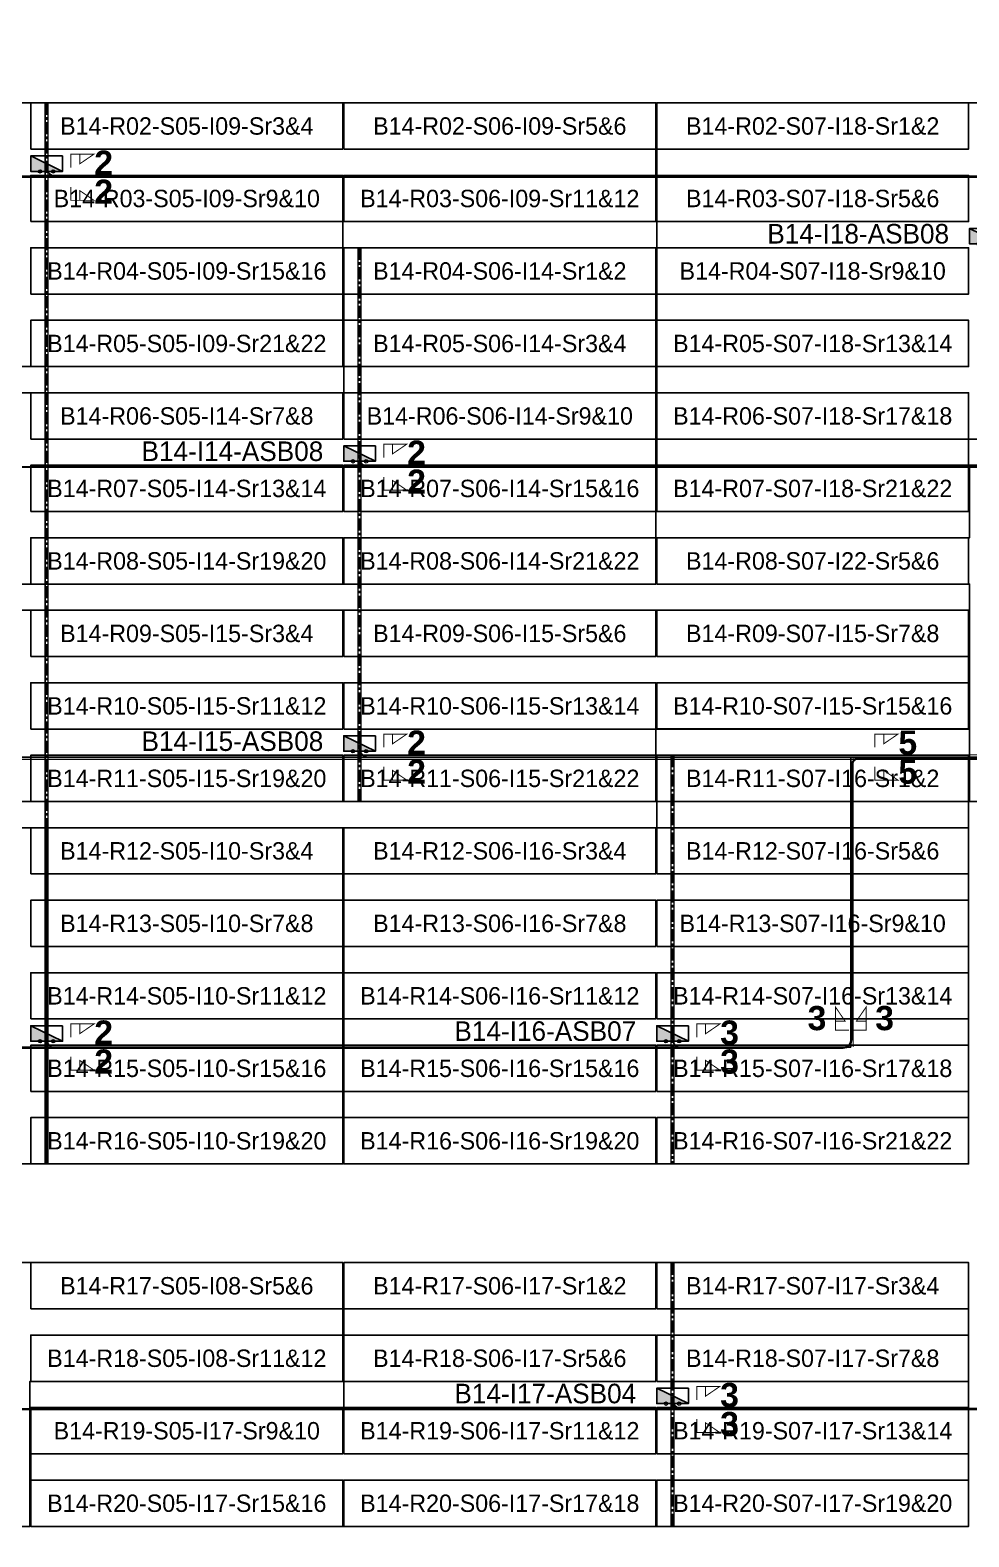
# Model space of a CAD drawing. Header units: metres. Extents: x 531759 to 532310, y 2675082 to 2675319.
# Drawn here: x 531888.6 to 531985.8, y 2675163.2 to 2675319.1 of the extents above; entities that cross this region are included whole.
import ezdxf
from ezdxf.enums import TextEntityAlignment as Align

# ---------------------------------------------------------------- set-up
doc = ezdxf.new("R2010")
doc.units = ezdxf.units.M
doc.header["$MEASUREMENT"] = 0
doc.linetypes.add('CENTER', pattern=[2, 1.25, -0.25, 0.25, -0.25])
doc.layers.add('Boundary-12.5 MW Block', color=6, linetype='Continuous', lineweight=9)
doc.layers.add('PILE', color=1, linetype='Continuous', lineweight=15)
for name, color, linetype in [('DC Trench BL-14', 40, 'Continuous'), ('E-Inverter Grouping', 2, 'Continuous'), ('Inverter Block-14', 7, 'Continuous'), ('LT Cable(AG) INV to LT Panel BL-14', 2, 'Continuous'), ('Messenger Wire Block-14 (Master Path)', 30, 'Continuous'), ('Messenger Wire Block-14 (MW Path)', 191, 'Continuous'), ('MMS Table Block-14', 8, 'Continuous'), ('Plan Line - DC BL-14', 40, 'Continuous'), ('Section Marking BL-14', 2, 'Continuous')]:
    doc.layers.add(name, color=color, linetype=linetype)
doc.styles.add('BoldTextStyle', font='arialbd.ttf')
doc.styles.get("Standard").update_dxf_attribs({"font": 'Adani Regular.ttf'})

# ---------------------------------------------------------------- blocks, each defined once
blk = doc.blocks.new('MMS Table (32.292 x 4.788)')
at = {"color": 0}
blk.add_lwpolyline([(0, -0.002), (0, 4.786), (32.292, 4.786), (32.292, -0.002)], close=True, dxfattribs=at)
at = {"color": 7}
blk.add_attdef('ID1', text='', height=1.8, dxfattribs=at).set_placement((16.146, 2.392), align=Align.MIDDLE_CENTER)
blk = doc.blocks.new('Inverter Block')
h = blk.add_hatch(color=0)
h.dxf.hatch_style = 1
h.paths.add_polyline_path([(-1.46, 2.27), (-1.46, 0.85), (1.46, 0.85)])
at = {"color": 0}
blk.add_lwpolyline([(1.46, 2.27), (-1.46, 2.27), (-1.46, 0.85), (1.46, 0.85)], close=True, dxfattribs=at)
blk.add_lwpolyline([(-1.46, 2.27), (1.46, 0.85)], dxfattribs=at)
at = {"layer": 'PILE'}
for centre in [(-0.61, 0.85), (0.61, 0.85)]:
    blk.add_circle(centre, 0.156, dxfattribs=at)
at = {"color": 7}
blk.add_attdef('ID', (-1.46, 3.01), '', height=1.8, dxfattribs=at)

msp = doc.modelspace()

# ---------------------------------------------------------------- linework, layer by layer
at = {"layer": 'Boundary-12.5 MW Block', "const_width": 0.05}
msp.add_lwpolyline([(531759.1, 2675311.58), (532083.02, 2675311.58), (532083.02, 2675319.08), (532309.66, 2675319.08), (532309.66, 2675089.29), (531856.17, 2675089.29), (531856.17, 2675081.79), (531759.1, 2675081.79)], close=True, dxfattribs=at)
at = {"layer": 'DC Trench BL-14', "color": 40, "const_width": 0.15}
for points in [[(531890.45, 2675311.58), (531890.15, 2675311.58), (531890.15, 2675201.79), (531890.45, 2675201.79)], [(531922.84, 2675296.58), (531922.54, 2675296.58), (531922.54, 2675239.29), (531922.84, 2675239.29)], [(531955.23, 2675244.08), (531954.94, 2675244.08), (531954.94, 2675201.79), (531955.23, 2675201.79)], [(531955.23, 2675191.58), (531954.94, 2675191.58), (531954.94, 2675164.29), (531955.23, 2675164.29)]]:
    msp.add_lwpolyline(points, close=True, dxfattribs=at)
at = {"layer": 'E-Inverter Grouping'}
for points in [[(531856.27, 2675289.08), (531856.27, 2675311.58), (531953.35, 2675311.58), (531953.35, 2675299.29), (531920.96, 2675299.29), (531920.96, 2675284.29), (531823.88, 2675284.29), (531823.88, 2675289.08)], [(532018.13, 2675311.58), (532018.13, 2675276.79), (531985.74, 2675276.79), (531985.74, 2675269.29), (531953.45, 2675269.29), (531953.45, 2675311.58)], [(531953.35, 2675261.79), (531856.27, 2675261.79), (531856.27, 2675281.58), (531921.06, 2675281.58), (531921.06, 2675296.58), (531953.35, 2675296.58)], [(532050.52, 2675239.29), (531985.84, 2675239.29), (531985.84, 2675261.79), (531953.45, 2675261.79), (531953.45, 2675266.58), (531985.84, 2675266.58), (531985.84, 2675274.08), (532050.52, 2675274.08)], [(531985.74, 2675259.08), (531985.74, 2675246.79), (531953.35, 2675246.79), (531953.35, 2675239.29), (531856.27, 2675239.29), (531856.27, 2675259.08)], [(531985.74, 2675201.79), (531921.06, 2675201.79), (531921.06, 2675236.58), (531953.45, 2675236.58), (531953.45, 2675244.08), (531985.74, 2675244.08)]]:
    msp.add_lwpolyline(points, close=True, dxfattribs=at)
at = {"layer": 'E-Inverter Grouping', "color": 3}
for points in [[(531920.96, 2675201.79), (531856.27, 2675201.79), (531856.27, 2675236.58), (531920.96, 2675236.58)], [(531920.96, 2675191.58), (531920.96, 2675179.29), (531888.56, 2675179.29), (531888.56, 2675164.29), (531823.88, 2675164.29), (531823.88, 2675191.58)], [(531921.06, 2675176.58), (531921.06, 2675191.58), (531985.74, 2675191.58), (531985.74, 2675164.29), (531888.66, 2675164.29), (531888.66, 2675176.58)]]:
    msp.add_lwpolyline(points, close=True, dxfattribs=at)
at = {"layer": 'LT Cable(AG) INV to LT Panel BL-14'}
for points in [[(532008.89, 2675224.28), (532008.3, 2675224.28, -0.159524), (532007.76, 2675224.45), (532006.2, 2675225.6, 0.103275), (532005.84, 2675225.67), (532000.09, 2675225.67, -0.414214), (531999.19, 2675226.57), (531999.19, 2675237.85, -0.031335), (531999.19, 2675237.97), (531999.25, 2675238.44, 0.031335), (531999.26, 2675238.55), (531999.26, 2675303.08, 0.414214), (531998.36, 2675303.98), (531826.42, 2675303.98, -0.414214), (531825.52, 2675304.88), (531825.52, 2675305.19)], [(532008.89, 2675224.3), (532008.3, 2675224.3, -0.159384), (532007.77, 2675224.48), (532006.21, 2675225.62, 0.103275), (532005.85, 2675225.7), (532000.11, 2675225.7, -0.414214), (531999.21, 2675226.6), (531999.21, 2675237.85, -0.031335), (531999.22, 2675237.96), (531999.28, 2675238.44, 0.031335), (531999.28, 2675238.55), (531999.28, 2675303.1, 0.414214), (531998.38, 2675304), (531891.2, 2675304, -0.414214), (531890.3, 2675304.9), (531890.3, 2675305.19)], [(532010.88, 2675224.2), (532008.28, 2675224.2, -0.159948), (532007.74, 2675224.38), (532006.19, 2675225.52, 0.103275), (532005.83, 2675225.6), (532000.01, 2675225.6, -0.414214), (531999.11, 2675226.5), (531999.11, 2675237.86, -0.031335), (531999.12, 2675237.97), (531999.18, 2675238.44, 0.031335), (531999.18, 2675238.55), (531999.18, 2675273, 0.414214), (531998.28, 2675273.9), (531826.42, 2675273.9, -0.414214), (531825.52, 2675274.8), (531825.52, 2675275.19)], [(532010.88, 2675224.23), (532008.28, 2675224.23, -0.159806), (532007.75, 2675224.4), (532006.19, 2675225.55, 0.103275), (532005.83, 2675225.62), (532000.04, 2675225.62, -0.414214), (531999.14, 2675226.52), (531999.14, 2675237.86, -0.031335), (531999.14, 2675237.97), (531999.2, 2675238.44, 0.031335), (531999.21, 2675238.55), (531999.21, 2675273.03, 0.414214), (531998.31, 2675273.93), (531923.59, 2675273.93, -0.414214), (531922.69, 2675274.83), (531922.69, 2675275.19)], [(532013.04, 2675224.15), (532008.26, 2675224.15, -0.160234), (532007.73, 2675224.33), (532006.18, 2675225.47, 0.103275), (532005.82, 2675225.55), (531999.96, 2675225.55, -0.414214), (531999.06, 2675226.45), (531999.06, 2675237.86, -0.031335), (531999.07, 2675237.97), (531999.13, 2675238.44, 0.031335), (531999.13, 2675238.56), (531999.13, 2675242.95, 0.414214), (531998.23, 2675243.85), (531826.42, 2675243.85, -0.414214), (531825.52, 2675244.75), (531825.52, 2675245.19)], [(532010.88, 2675224.18), (532008.27, 2675224.18, -0.160091), (532007.73, 2675224.35), (532006.18, 2675225.5, 0.103275), (532005.82, 2675225.57), (531999.99, 2675225.57, -0.414214), (531999.09, 2675226.47), (531999.09, 2675237.86, -0.031335), (531999.09, 2675237.97), (531999.15, 2675238.44, 0.031335), (531999.16, 2675238.56), (531999.16, 2675242.98, 0.414214), (531998.26, 2675243.88), (531923.59, 2675243.88, -0.414214), (531922.69, 2675244.78), (531922.69, 2675245.19)], [(532013.04, 2675224.08), (532008.24, 2675224.08, -0.160669), (532007.71, 2675224.26), (532006.16, 2675225.4, 0.103275), (532005.8, 2675225.47), (531999.89, 2675225.47, -0.414214), (531998.99, 2675226.37), (531998.99, 2675237.87, -0.031335), (531998.99, 2675237.98), (531999.05, 2675238.45, 0.031335), (531999.06, 2675238.56), (531999.06, 2675242.88, 0.414214), (531998.16, 2675243.78), (531974.54, 2675243.78, 0.414214), (531973.64, 2675242.88), (531973.64, 2675214.68, -0.414214), (531972.74, 2675213.78), (531826.42, 2675213.78, -0.414214), (531825.52, 2675214.68), (531825.52, 2675215.19)], [(532013.04, 2675224.1), (532008.25, 2675224.1, -0.160523), (532007.71, 2675224.28), (532006.17, 2675225.42, 0.103275), (532005.81, 2675225.5), (531999.91, 2675225.5, -0.414214), (531999.01, 2675226.4), (531999.01, 2675237.86, -0.031335), (531999.02, 2675237.98), (531999.08, 2675238.45, 0.031335), (531999.08, 2675238.56), (531999.08, 2675242.9, 0.414214), (531998.18, 2675243.8), (531974.51, 2675243.8, 0.414214), (531973.61, 2675242.9), (531973.61, 2675214.7, -0.414214), (531972.71, 2675213.8), (531891.2, 2675213.8, -0.414214), (531890.3, 2675214.7), (531890.3, 2675215.19)], [(532013.04, 2675224.13), (532008.25, 2675224.13, -0.160379), (532007.72, 2675224.3), (532006.17, 2675225.45, 0.103275), (532005.81, 2675225.52), (531999.94, 2675225.52, -0.414214), (531999.04, 2675226.42), (531999.04, 2675237.86, -0.031335), (531999.04, 2675237.98), (531999.1, 2675238.45, 0.031335), (531999.11, 2675238.56), (531999.11, 2675242.93, 0.414214), (531998.21, 2675243.83), (531974.49, 2675243.83, 0.414214), (531973.59, 2675242.93), (531973.59, 2675214.73, -0.414214), (531972.69, 2675213.83), (531955.99, 2675213.83, -0.414214), (531955.09, 2675214.73), (531955.09, 2675215.19)], [(532013.92, 2675222.83), (532008.3, 2675222.83, -0.103935), (532007.94, 2675222.91), (532006.09, 2675223.72, 0.042157), (532005.94, 2675223.74), (531999.92, 2675223.74, 0.414404), (531999.02, 2675222.84), (531999.04, 2675192.73, 0.021484), (531999.05, 2675192.65), (531999.09, 2675192.15, -0.021647), (531999.09, 2675192.07), (531999.09, 2675177.34, -0.414214), (531998.19, 2675176.44), (531794.03, 2675176.44, -0.414214), (531793.13, 2675177.34), (531793.13, 2675177.69)], [(532013.92, 2675222.86), (532008.3, 2675222.86, -0.103873), (532007.94, 2675222.94), (532006.09, 2675223.75, 0.042157), (532005.94, 2675223.76), (531999.9, 2675223.76, 0.414404), (531999, 2675222.86), (531999.02, 2675192.73, 0.021484), (531999.02, 2675192.65), (531999.06, 2675192.15, -0.021647), (531999.07, 2675192.07), (531999.07, 2675177.36, -0.414214), (531998.17, 2675176.46), (531858.81, 2675176.46, -0.414214), (531857.91, 2675177.36), (531857.91, 2675177.69)], [(532013.92, 2675222.88), (532008.31, 2675222.88, -0.103812), (532007.95, 2675222.96), (532006.09, 2675223.77, 0.042157), (532005.94, 2675223.79), (531999.87, 2675223.79, 0.414404), (531998.97, 2675222.89), (531998.99, 2675192.72, 0.021484), (531999, 2675192.65), (531999.04, 2675192.15, -0.021647), (531999.04, 2675192.07), (531999.04, 2675177.39, -0.414214), (531998.14, 2675176.49), (531955.99, 2675176.49, -0.414214), (531955.09, 2675177.39), (531955.09, 2675177.69)]]:
    msp.add_lwpolyline(points, format="xyb", dxfattribs=at)
at = {"layer": 'Messenger Wire Block-14 (Master Path)'}
for points in [[(531823.88, 2675303.88), (531999.16, 2675303.88)], [(531823.88, 2675273.88), (531999.16, 2675273.88)], [(531823.88, 2675243.88), (531999.16, 2675243.88)], [(531973.54, 2675213.88), (531973.54, 2675243.88)], [(531823.88, 2675213.88), (531973.54, 2675213.88)], [(531791.49, 2675176.38), (531999.16, 2675176.38)]]:
    msp.add_lwpolyline(points, dxfattribs=at)
at = {"layer": 'Messenger Wire Block-14 (MW Path)', "const_width": 0.1}
for points in [[(531823.88, 2675303.88), (531999.16, 2675303.88)], [(531823.88, 2675273.88), (531999.16, 2675273.88)], [(531823.88, 2675243.63), (531999.16, 2675243.63)], [(531973.54, 2675244.13), (531999.16, 2675244.13)], [(531973.79, 2675213.88), (531973.79, 2675243.88)], [(531823.88, 2675213.88), (531973.54, 2675213.88)], [(531791.49, 2675176.38), (531999.16, 2675176.38)]]:
    msp.add_lwpolyline(points, dxfattribs=at)
at = {"layer": 'Plan Line - DC BL-14', "color": 6, "linetype": 'CENTER'}
for points in [[(531890.3, 2675311.58), (531890.3, 2675201.79)], [(531922.69, 2675296.58), (531922.69, 2675239.29)], [(531955.09, 2675244.08), (531955.09, 2675201.79)], [(531890.3, 2675236.58), (531890.3, 2675201.79)], [(531955.09, 2675191.58), (531955.09, 2675164.29)]]:
    msp.add_lwpolyline(points, dxfattribs=at)
at = {"layer": 'Section Marking BL-14', "color": 94, "lineweight": 35, "true_color": 0x00a500, "const_width": 0.1}
for points in [[(531892.8, 2675304.88), (531892.8, 2675306.27), (531895.2, 2675306.27), (531893.72, 2675305.26), (531893.72, 2675306.27)], [(531892.8, 2675302.88), (531892.8, 2675301.49), (531895.2, 2675301.49), (531893.72, 2675302.5), (531893.72, 2675301.49)], [(531925.19, 2675274.88), (531925.19, 2675276.27), (531927.59, 2675276.27), (531926.11, 2675275.26), (531926.11, 2675276.27)], [(531925.19, 2675272.88), (531925.19, 2675271.49), (531927.59, 2675271.49), (531926.11, 2675272.5), (531926.11, 2675271.49)], [(531925.19, 2675244.88), (531925.19, 2675246.27), (531927.59, 2675246.27), (531926.11, 2675245.26), (531926.11, 2675246.27)], [(531976.04, 2675244.88), (531976.04, 2675246.27), (531978.44, 2675246.27), (531976.96, 2675245.26), (531976.96, 2675246.27)], [(531925.19, 2675242.88), (531925.19, 2675241.49), (531927.59, 2675241.49), (531926.11, 2675242.5), (531926.11, 2675241.49)], [(531976.04, 2675242.88), (531976.04, 2675241.49), (531978.44, 2675241.49), (531976.96, 2675242.5), (531976.96, 2675241.49)], [(531973.34, 2675215.63), (531971.95, 2675215.63), (531971.95, 2675218.03), (531972.96, 2675216.55), (531971.95, 2675216.55)], [(531973.74, 2675215.63), (531975.13, 2675215.63), (531975.13, 2675218.03), (531974.12, 2675216.55), (531975.13, 2675216.55)], [(531892.8, 2675214.88), (531892.8, 2675216.27), (531895.2, 2675216.27), (531893.72, 2675215.26), (531893.72, 2675216.27)], [(531957.59, 2675214.88), (531957.59, 2675216.27), (531959.99, 2675216.27), (531958.51, 2675215.26), (531958.51, 2675216.27)], [(531892.8, 2675212.88), (531892.8, 2675211.49), (531895.2, 2675211.49), (531893.72, 2675212.5), (531893.72, 2675211.49)], [(531957.59, 2675212.88), (531957.59, 2675211.49), (531959.99, 2675211.49), (531958.51, 2675212.5), (531958.51, 2675211.49)], [(531957.59, 2675177.38), (531957.59, 2675178.77), (531959.99, 2675178.77), (531958.51, 2675177.76), (531958.51, 2675178.77)], [(531957.59, 2675175.38), (531957.59, 2675173.99), (531959.99, 2675173.99), (531958.51, 2675175), (531958.51, 2675173.99)]]:
    msp.add_lwpolyline(points, dxfattribs=at)

# ---------------------------------------------------------------- block references
at = {"layer": 'Inverter Block-14'}
ref = msp.add_blockref('Inverter Block', (531890.3, 2675303.53), dxfattribs=dict(at, xscale=1.124999999976148, yscale=1.124999999976148, zscale=1.124999999976148))
ref.add_attrib('ID', 'B14-I09-ASB09', (531867.73, 2675304.52), dxfattribs={"layer": '0', "color": 7, "height": 2.025})
ref = msp.add_blockref('Inverter Block', (531987.48, 2675296.03), dxfattribs=dict(at, xscale=1.124999999976148, yscale=1.124999999976148, zscale=1.124999999976148))
ref.add_attrib('ID', 'B14-I18-ASB08', (531964.9, 2675297.02), dxfattribs={"layer": '0', "color": 7, "height": 2.025})
ref = msp.add_blockref('Inverter Block', (531922.69, 2675273.53), dxfattribs=dict(at, xscale=1.124999999976148, yscale=1.124999999976148, zscale=1.124999999976148))
ref.add_attrib('ID', 'B14-I14-ASB08', (531900.12, 2675274.52), dxfattribs={"layer": '0', "color": 7, "height": 2.025})
ref = msp.add_blockref('Inverter Block', (531922.69, 2675243.53), dxfattribs=dict(at, xscale=1.124999999976148, yscale=1.124999999976148, zscale=1.124999999976148))
ref.add_attrib('ID', 'B14-I15-ASB08', (531900.12, 2675244.52), dxfattribs={"layer": '0', "color": 7, "height": 2.025})
ref = msp.add_blockref('Inverter Block', (531890.3, 2675213.53), dxfattribs=dict(at, xscale=1.124999999976148, yscale=1.124999999976148, zscale=1.124999999976148))
ref.add_attrib('ID', 'B14-I10-ASB07', (531867.73, 2675214.52), dxfattribs={"layer": '0', "color": 7, "height": 2.025})
ref = msp.add_blockref('Inverter Block', (531955.09, 2675213.53), dxfattribs=dict(at, xscale=1.124999999976148, yscale=1.124999999976148, zscale=1.124999999976148))
ref.add_attrib('ID', 'B14-I16-ASB07', (531932.51, 2675214.52), dxfattribs={"layer": '0', "color": 7, "height": 2.025})
ref = msp.add_blockref('Inverter Block', (531955.09, 2675176.03), dxfattribs=dict(at, xscale=1.124999999976148, yscale=1.124999999976148, zscale=1.124999999976148))
ref.add_attrib('ID', 'B14-I17-ASB04', (531932.51, 2675177.02), dxfattribs={"layer": '0', "color": 7, "height": 2.025})
at = {"layer": 'MMS Table Block-14'}
for p, values in [((531888.66, 2675306.79), {'ID1': 'B14-R02-S05-I09-Sr3&4'}), ((531921.06, 2675306.79), {'ID1': 'B14-R02-S06-I09-Sr5&6'}), ((531953.45, 2675306.79), {'ID1': 'B14-R02-S07-I18-Sr1&2'}), ((531888.66, 2675299.29), {'ID1': 'B14-R03-S05-I09-Sr9&10'}), ((531921.06, 2675299.29), {'ID1': 'B14-R03-S06-I09-Sr11&12'}), ((531953.45, 2675299.29), {'ID1': 'B14-R03-S07-I18-Sr5&6'}), ((531888.66, 2675291.79), {'ID1': 'B14-R04-S05-I09-Sr15&16'}), ((531921.06, 2675291.79), {'ID1': 'B14-R04-S06-I14-Sr1&2'}), ((531953.45, 2675291.79), {'ID1': 'B14-R04-S07-I18-Sr9&10'}), ((531888.66, 2675284.29), {'ID1': 'B14-R05-S05-I09-Sr21&22'}), ((531921.06, 2675284.29), {'ID1': 'B14-R05-S06-I14-Sr3&4'}), ((531953.45, 2675284.29), {'ID1': 'B14-R05-S07-I18-Sr13&14'}), ((531888.66, 2675276.79), {'ID1': 'B14-R06-S05-I14-Sr7&8'}), ((531921.06, 2675276.79), {'ID1': 'B14-R06-S06-I14-Sr9&10'}), ((531953.45, 2675276.79), {'ID1': 'B14-R06-S07-I18-Sr17&18'}), ((531888.66, 2675269.29), {'ID1': 'B14-R07-S05-I14-Sr13&14'}), ((531921.06, 2675269.29), {'ID1': 'B14-R07-S06-I14-Sr15&16'}), ((531953.45, 2675269.29), {'ID1': 'B14-R07-S07-I18-Sr21&22'}), ((531888.66, 2675261.79), {'ID1': 'B14-R08-S05-I14-Sr19&20'}), ((531921.06, 2675261.79), {'ID1': 'B14-R08-S06-I14-Sr21&22'}), ((531953.45, 2675261.79), {'ID1': 'B14-R08-S07-I22-Sr5&6'}), ((531888.66, 2675254.29), {'ID1': 'B14-R09-S05-I15-Sr3&4'}), ((531921.06, 2675254.29), {'ID1': 'B14-R09-S06-I15-Sr5&6'}), ((531953.45, 2675254.29), {'ID1': 'B14-R09-S07-I15-Sr7&8'}), ((531888.66, 2675246.79), {'ID1': 'B14-R10-S05-I15-Sr11&12'}), ((531921.06, 2675246.79), {'ID1': 'B14-R10-S06-I15-Sr13&14'}), ((531953.45, 2675246.79), {'ID1': 'B14-R10-S07-I15-Sr15&16'}), ((531888.66, 2675239.29), {'ID1': 'B14-R11-S05-I15-Sr19&20'}), ((531921.06, 2675239.29), {'ID1': 'B14-R11-S06-I15-Sr21&22'}), ((531953.45, 2675239.29), {'ID1': 'B14-R11-S07-I16-Sr1&2'}), ((531888.66, 2675231.79), {'ID1': 'B14-R12-S05-I10-Sr3&4'}), ((531921.06, 2675231.79), {'ID1': 'B14-R12-S06-I16-Sr3&4'}), ((531953.45, 2675231.79), {'ID1': 'B14-R12-S07-I16-Sr5&6'}), ((531888.66, 2675224.29), {'ID1': 'B14-R13-S05-I10-Sr7&8'}), ((531921.06, 2675224.29), {'ID1': 'B14-R13-S06-I16-Sr7&8'}), ((531953.45, 2675224.29), {'ID1': 'B14-R13-S07-I16-Sr9&10'}), ((531888.66, 2675216.79), {'ID1': 'B14-R14-S05-I10-Sr11&12'}), ((531921.06, 2675216.79), {'ID1': 'B14-R14-S06-I16-Sr11&12'}), ((531953.45, 2675216.79), {'ID1': 'B14-R14-S07-I16-Sr13&14'}), ((531888.66, 2675209.29), {'ID1': 'B14-R15-S05-I10-Sr15&16'}), ((531921.06, 2675209.29), {'ID1': 'B14-R15-S06-I16-Sr15&16'}), ((531953.45, 2675209.29), {'ID1': 'B14-R15-S07-I16-Sr17&18'}), ((531888.66, 2675201.79), {'ID1': 'B14-R16-S05-I10-Sr19&20'}), ((531921.06, 2675201.79), {'ID1': 'B14-R16-S06-I16-Sr19&20'}), ((531953.45, 2675201.79), {'ID1': 'B14-R16-S07-I16-Sr21&22'}), ((531888.66, 2675186.79), {'ID1': 'B14-R17-S05-I08-Sr5&6'}), ((531921.06, 2675186.79), {'ID1': 'B14-R17-S06-I17-Sr1&2'}), ((531953.45, 2675186.79), {'ID1': 'B14-R17-S07-I17-Sr3&4'}), ((531888.66, 2675179.29), {'ID1': 'B14-R18-S05-I08-Sr11&12'}), ((531921.06, 2675179.29), {'ID1': 'B14-R18-S06-I17-Sr5&6'}), ((531953.45, 2675179.29), {'ID1': 'B14-R18-S07-I17-Sr7&8'}), ((531888.66, 2675171.79), {'ID1': 'B14-R19-S05-I17-Sr9&10'}), ((531921.06, 2675171.79), {'ID1': 'B14-R19-S06-I17-Sr11&12'}), ((531953.45, 2675171.79), {'ID1': 'B14-R19-S07-I17-Sr13&14'}), ((531888.66, 2675164.29), {'ID1': 'B14-R20-S05-I17-Sr15&16'}), ((531921.06, 2675164.29), {'ID1': 'B14-R20-S06-I17-Sr17&18'}), ((531953.45, 2675164.29), {'ID1': 'B14-R20-S07-I17-Sr19&20'})]:
    msp.add_blockref('MMS Table (32.292 x 4.788)', p, dxfattribs=at).add_auto_attribs(values)

# ---------------------------------------------------------------- texts
at = {"layer": 'Section Marking BL-14', "color": 94, "true_color": 0x00a500, "style": 'BoldTextStyle'}
for s, p in [('2', (531896.2, 2675305.38)), ('2', (531896.2, 2675302.38)), ('2', (531928.59, 2675275.38)), ('2', (531928.59, 2675272.38)), ('2', (531928.59, 2675245.38)), ('5', (531979.44, 2675245.38)), ('2', (531928.59, 2675242.38)), ('5', (531979.44, 2675242.38)), ('3', (531970.04, 2675216.88)), ('3', (531977.04, 2675216.88)), ('2', (531896.2, 2675215.38)), ('3', (531960.99, 2675215.38)), ('2', (531896.2, 2675212.38)), ('3', (531960.99, 2675212.38)), ('3', (531960.99, 2675177.88)), ('3', (531960.99, 2675174.88))]:
    msp.add_text(s, height=2.5, dxfattribs=at).set_placement(p, align=Align.MIDDLE_CENTER)

doc.saveas('drawing.dxf')
